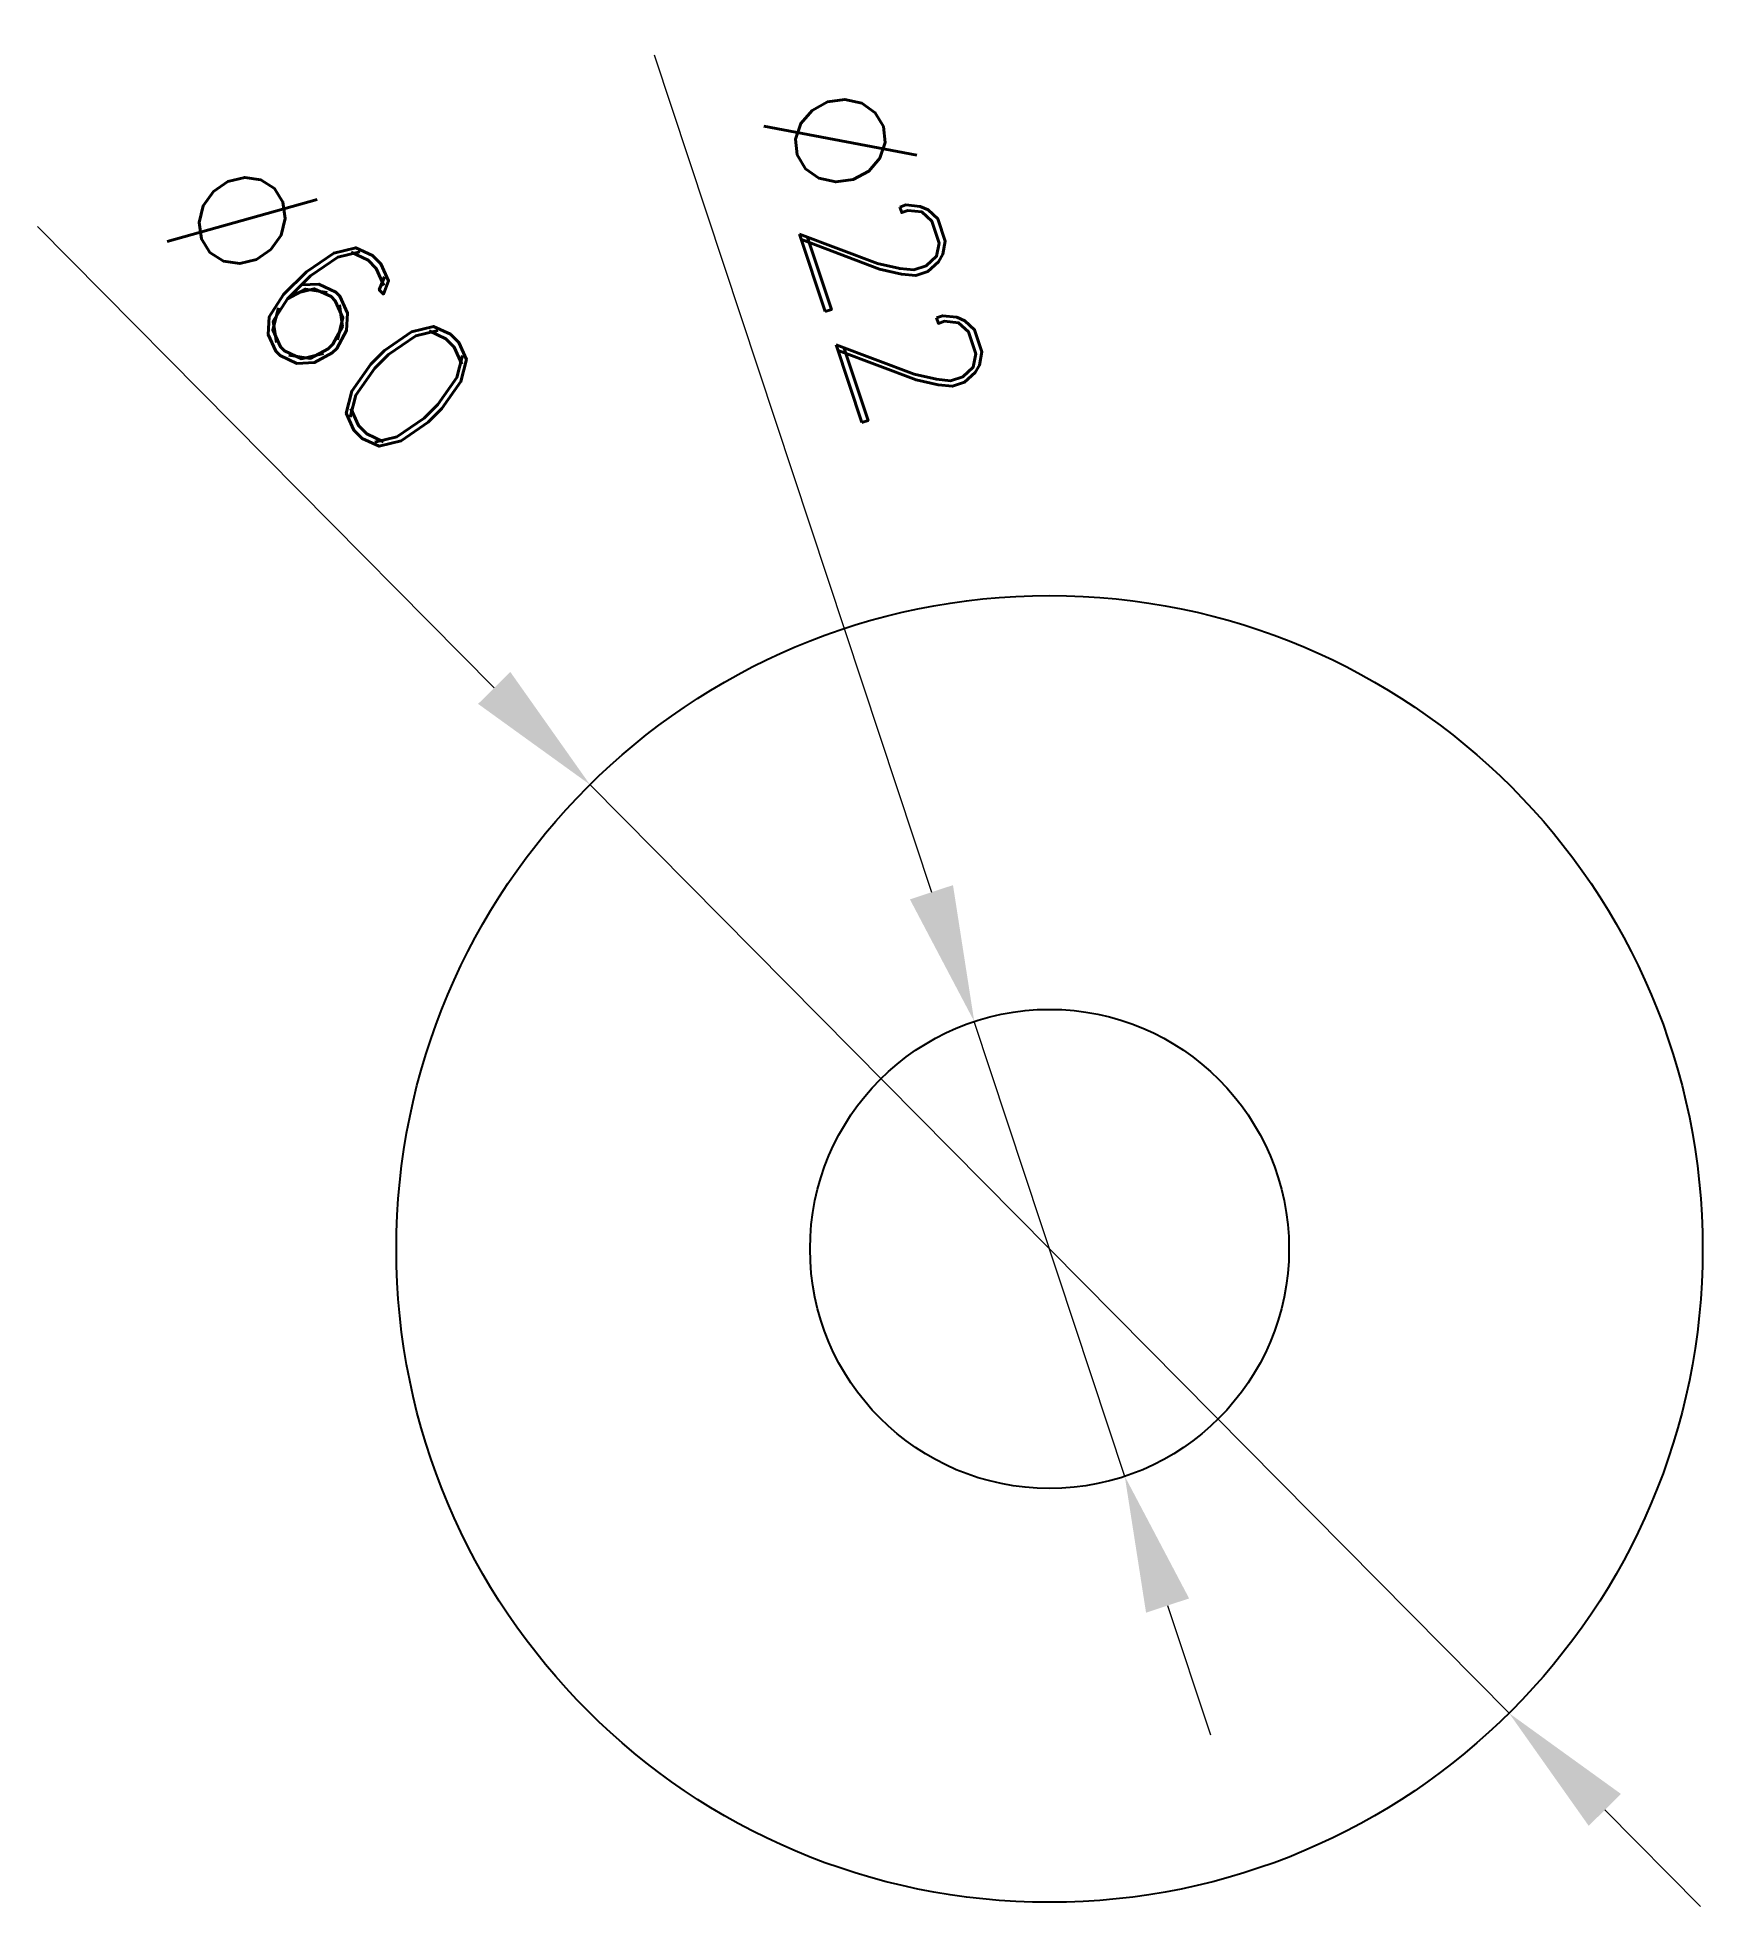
# Model space of a CAD drawing. Header units: inches. Extents: x 114.5 to 191, y 9.3 to 95.1.
import ezdxf

# ---------------------------------------------------------------- set-up
doc = ezdxf.new("R2010")
doc.units = ezdxf.units.IN
doc.header["$MEASUREMENT"] = 0
doc.styles.add('ROMAND', font='romand.shx')
doc.dimstyles.new('ISO-25-25', dxfattribs={"dimscale": 2.5, "dimtxt": 2.5, "dimasz": 2.5, "dimexe": 1, "dimexo": 1, "dimgap": 1.5, "dimtad": 1, "dimzin": 12, "dimdsep": 46, "dimtxsty": 'ROMAND', "dimcen": 2.5, "dimclrd": 1, "dimclre": 1, "dimclrt": 3, "dimadec": 4, "dimazin": 3, "dimtfac": 1, "dimtmove": 0, "dimatfit": 3, "dimfxl": 1.25, "dimlwd": 9, "dimlwe": 9, "dimarcsym": 0})

# ---------------------------------------------------------------- blocks, each defined once
blk = doc.blocks.new('*D10')
at = {"color": 1, "lineweight": 9, "transparency": 16777216}
for p, q in [((114.549, 86.393), (135.534, 65.204)), ((182.152, 18.132), (139.932, 60.763)), ((186.55, 13.691), (190.948, 9.25))]:
    blk.add_line(p, q, dxfattribs=at)
at = {"color": 1, "transparency": 16777216}
for points in [[(136.274, 65.937), (134.794, 64.471), (139.932, 60.763)], [(187.29, 14.424), (185.81, 12.958), (182.152, 18.132)]]:
    blk.add_solid(points, dxfattribs=at)
at = {"layer": 'Defpoints', "color": 0, "transparency": 16777216}
for p in [(139.932, 60.763), (182.152, 18.132)]:
    blk.add_point(p, dxfattribs=at)
at = {"color": 3, "transparency": 16777216, "insert": (127.728, 82.857), "char_height": 6.25, "attachment_point": 5, "rotation": 314.72232, "style": 'ROMAND'}
blk.add_mtext('∅60', dxfattribs=at)
blk = doc.blocks.new('*D11')
at = {"color": 1, "lineweight": 9, "transparency": 16777216}
for p, q in [((142.887, 94.27), (155.619, 55.823)), ((164.5, 29.005), (157.584, 49.89)), ((166.465, 23.072), (168.43, 17.139))]:
    blk.add_line(p, q, dxfattribs=at)
at = {"color": 1, "transparency": 16777216}
for points in [[(156.608, 56.15), (154.63, 55.495), (157.584, 49.89)], [(167.454, 23.4), (165.476, 22.745), (164.5, 29.005)]]:
    blk.add_solid(points, dxfattribs=at)
at = {"layer": 'Defpoints', "color": 0, "transparency": 16777216}
for p in [(157.584, 49.89), (164.5, 29.005)]:
    blk.add_point(p, dxfattribs=at)
at = {"color": 3, "transparency": 16777216, "insert": (153.118, 85.243), "char_height": 6.25, "attachment_point": 5, "rotation": 288.32299, "style": 'ROMAND'}
blk.add_mtext('∅22', dxfattribs=at)

msp = doc.modelspace()

# ---------------------------------------------------------------- linework, layer by layer
for radius in [30, 11]:
    msp.add_circle((161.042, 39.447), radius)

# ---------------------------------------------------------------- dimensions: what is measured, and where the dimension line sits
dim = msp.add_diameter_dim_2p(p1=(164.5, 29.005), p2=(157.584, 49.89), dimstyle='ISO-25-25')
dim.commit()
dim.dimension.update_dxf_attribs({"geometry": '*D11', "text_midpoint": (146.592, 83.082), "dimtype": 163})
dim = msp.add_diameter_dim_2p(p1=(182.152, 18.132), p2=(139.932, 60.763), dimstyle='ISO-25-25')
dim.commit()
dim.dimension.update_dxf_attribs({"geometry": '*D10', "text_midpoint": (127.728, 82.857)})

doc.saveas('drawing.dxf')
